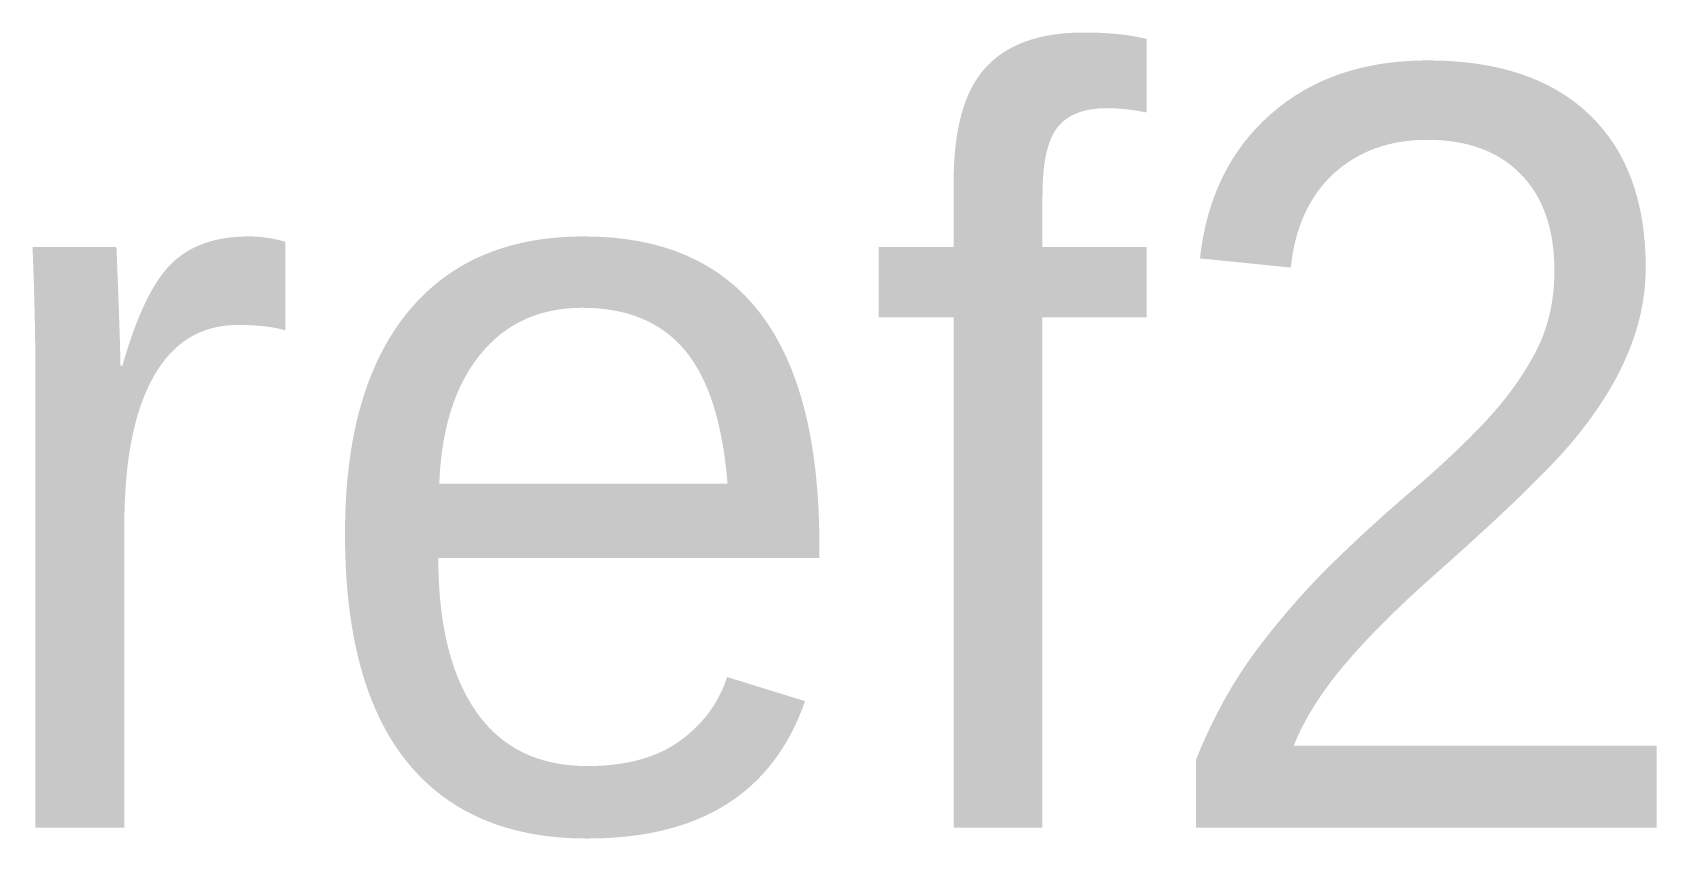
# Model space of a CAD drawing. Extents: x -0.29 to 0.79, y 0.08 to 0.62.
import ezdxf

# ---------------------------------------------------------------- set-up
doc = ezdxf.new("R2010")
doc.units = 0
doc.layers.add('Default', color=7, linetype='Continuous')

msp = doc.modelspace()

# ---------------------------------------------------------------- texts
at = {"layer": 'Default'}
msp.add_text('ref2', height=0.5, dxfattribs=at).set_placement((-0.3304, 0.0916))

doc.saveas('drawing.dxf')
